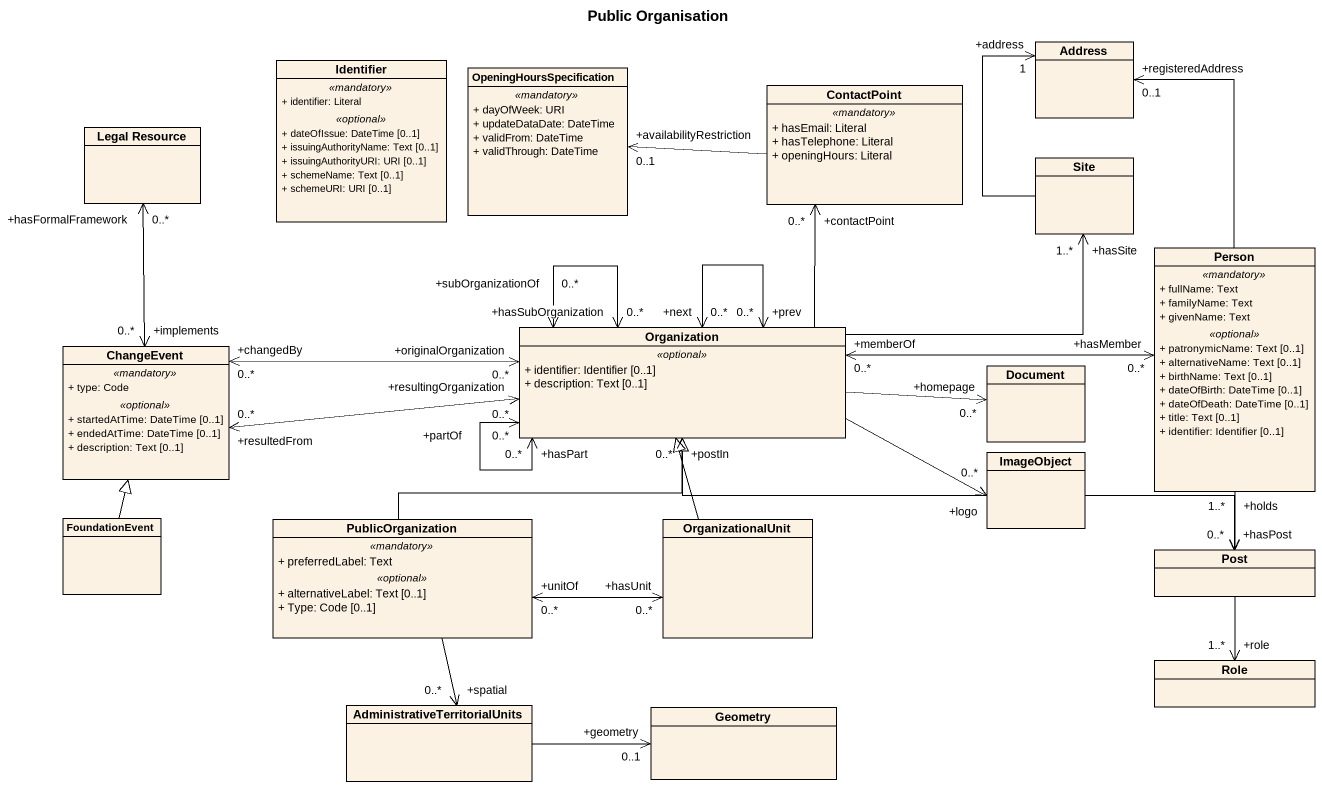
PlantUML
@startuml
title Public Organisation
hide circle
hide empty members
skinparam classAttributeIconSize 0
class Address
class Identifier {
  .. <<mandatory>> ..
  + identifier: Literal
  .. <<optional>> ..
  + dateOfIssue: DateTime [0..1]
  + issuingAuthorityName: Text [0..1]
  + issuingAuthorityURI: URI [0..1]
  + schemeName: Text [0..1]
  + schemeURI: URI [0..1]
}
class OpeningHoursSpecification {
  .. <<mandatory>> ..
  + dayOfWeek: URI
  + updateDataDate: DateTime
  + validFrom: DateTime
  + validThrough: DateTime
}
class ContactPoint {
  .. <<mandatory>> ..
  + hasEmail: Literal
  + hasTelephone: Literal
  + openingHours: Literal
}
class "Legal Resource" as Legal_Resource
class Site
class "Person" as Person_ {
  .. <<mandatory>> ..
  + fullName: Text
  + familyName: Text
  + givenName: Text
  .. <<optional>> ..
  + patronymicName: Text [0..1]
  + alternativeName: Text [0..1]
  + birthName: Text [0..1]
  + dateOfBirth: DateTime [0..1]
  + dateOfDeath: DateTime [0..1]
  + title: Text [0..1]
  + identifier: Identifier [0..1]
}
class ChangeEvent {
  .. <<mandatory>> ..
  + type: Code
  .. <<optional>> ..
  + startedAtTime: DateTime [0..1]
  + endedAtTime: DateTime [0..1]
  + description: Text [0..1]
}
class Organization {
  .. <<optional>> ..
  + identifier: Identifier [0..1]
  + description: Text [0..1]
}
class Document
class ImageObject
class FoundationEvent
class PublicOrganization {
  .. <<mandatory>> ..
  + preferredLabel: Text
  .. <<optional>> ..
  + alternativeLabel: Text [0..1]
  + Type: Code [0..1]
}
class OrganizationalUnit
class Post
class Role
class "AdministrativeTerritorialUnits" as AdministrativeTerritorialUni
class Geometry
ContactPoint -left-> "+availabilityRestriction\n0..1" OpeningHoursSpecification
Site -up-> "+address\n1" Address
Person_ -up-> "+registeredAddress\n0..1" Address
Person_ "+hasMember\n0..*" <-left-> "+memberOf\n0..*" Organization
Person_ --> "+holds\n1..*" Post
ChangeEvent "+implements\n0..*" <-up-> "+hasFormalFramework\n0..*" Legal_Resource
ChangeEvent "+changedBy\n0..*" <-right-> "+originalOrganization\n0..*" Organization
Organization -up-> "+contactPoint\n0..*" ContactPoint
Organization -right-> "+hasSite\n1..*" Site
Organization "+resultingOrganization\n0..*" <-left-> "+resultedFrom\n0..*" ChangeEvent
Organization "+prev\n0..*" <--> "+next\n0..*" Organization
Organization "+hasSubOrganization\n0..*" <--> "+subOrganizationOf\n0..*" Organization
Organization "+partOf\n0..*" <--> "+hasPart\n0..*" Organization
Organization -right-> "+homepage\n0..*" Document
Organization -right-> "+logo\n0..*" ImageObject
Organization "+postIn\n0..*" <-right-> "+hasPost\n0..*" Post
FoundationEvent -up-|> ChangeEvent
PublicOrganization -up-|> Organization
PublicOrganization "+unitOf\n0..*" <-right-> "+hasUnit\n0..*" OrganizationalUnit
PublicOrganization --> "+spatial\n0..*" AdministrativeTerritorialUni
OrganizationalUnit -up-|> Organization
Post --> "+role\n1..*" Role
AdministrativeTerritorialUni -right-> "+geometry\n0..1" Geometry
@enduml
